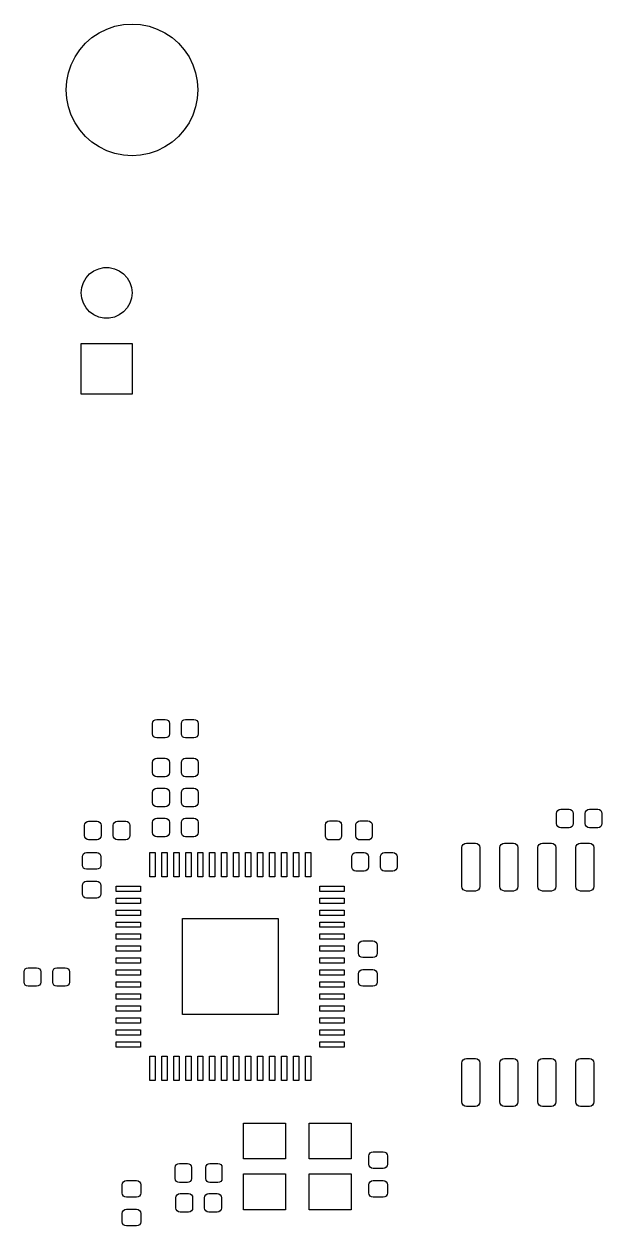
# Model space of a CAD drawing. Extents: x 1.41 to 5.38, y -5.48 to -2.41.
# Drawn here: x 1.407 to 2.168, y -3.993 to -2.411 of the extents above; entities that cross this region are included whole.
import ezdxf

# ---------------------------------------------------------------- set-up
doc = ezdxf.new("R2010")
doc.units = 0
doc.header["$MEASUREMENT"] = 0
doc.layers.add('BLACK', color=7, linetype='CONTINUOUS')

msp = doc.modelspace()

# ---------------------------------------------------------------- linework, layer by layer
at = {"layer": 'BLACK', "linetype": 'CONTINUOUS'}
for p, q in [((1.50591, -2.42302), (1.51607, -2.41801)), ((1.51607, -2.41801), (1.5268, -2.41437)), ((1.5268, -2.41437), (1.53791, -2.41216)), ((1.53791, -2.41216), (1.54921, -2.41142)), ((1.54921, -2.41142), (1.56052, -2.41216)), ((1.56052, -2.41216), (1.57163, -2.41437)), ((1.57163, -2.41437), (1.58236, -2.41801)), ((1.58236, -2.41801), (1.59252, -2.42302)), ((1.48797, -2.43679), (1.49649, -2.42932)), ((1.49649, -2.42932), (1.50591, -2.42302)), ((1.59252, -2.42302), (1.60194, -2.42932)), ((1.60194, -2.42932), (1.61046, -2.43679)), ((1.4742, -2.45472), (1.4805, -2.4453)), ((1.4805, -2.4453), (1.48797, -2.43679)), ((1.61046, -2.43679), (1.61793, -2.4453)), ((1.61793, -2.4453), (1.62422, -2.45472)), ((1.46555, -2.47561), (1.46919, -2.46489)), ((1.46919, -2.46489), (1.4742, -2.45472)), ((1.62422, -2.45472), (1.62923, -2.46489)), ((1.62923, -2.46489), (1.63288, -2.47561)), ((1.46334, -2.48673), (1.46555, -2.47561)), ((1.63288, -2.47561), (1.63509, -2.48673)), ((1.4626, -2.49803), (1.46334, -2.48673)), ((1.46334, -2.50934), (1.4626, -2.49803)), ((1.63509, -2.48673), (1.63583, -2.49803)), ((1.63583, -2.49803), (1.63509, -2.50934)), ((1.46555, -2.52045), (1.46334, -2.50934)), ((1.63509, -2.50934), (1.63288, -2.52045)), ((1.46919, -2.53118), (1.46555, -2.52045)), ((1.63288, -2.52045), (1.62923, -2.53118)), ((1.4742, -2.54134), (1.46919, -2.53118)), ((1.4805, -2.55076), (1.4742, -2.54134)), ((1.62422, -2.54134), (1.61793, -2.55076)), ((1.62923, -2.53118), (1.62422, -2.54134)), ((1.48797, -2.55928), (1.4805, -2.55076)), ((1.49649, -2.56675), (1.48797, -2.55928)), ((1.61046, -2.55928), (1.60194, -2.56675)), ((1.61793, -2.55076), (1.61046, -2.55928)), ((1.50591, -2.57304), (1.49649, -2.56675)), ((1.51607, -2.57805), (1.50591, -2.57304)), ((1.59252, -2.57304), (1.58236, -2.57805)), ((1.60194, -2.56675), (1.59252, -2.57304)), ((1.5268, -2.58169), (1.51607, -2.57805)), ((1.53791, -2.5839), (1.5268, -2.58169)), ((1.54921, -2.58465), (1.53791, -2.5839)), ((1.56052, -2.5839), (1.54921, -2.58465)), ((1.57163, -2.58169), (1.56052, -2.5839)), ((1.58236, -2.57805), (1.57163, -2.58169)), ((1.49902, -2.73618), (1.50541, -2.73333)), ((1.50541, -2.73333), (1.51225, -2.73188)), ((1.51225, -2.73188), (1.51925, -2.73188)), ((1.51925, -2.73188), (1.52609, -2.73333)), ((1.52609, -2.73333), (1.53248, -2.73618)), ((1.48301, -2.7582), (1.48518, -2.75155)), ((1.48518, -2.75155), (1.48867, -2.74549)), ((1.48867, -2.74549), (1.49336, -2.74029)), ((1.49336, -2.74029), (1.49902, -2.73618)), ((1.53248, -2.73618), (1.53814, -2.74029)), ((1.53814, -2.74029), (1.54282, -2.74549)), ((1.54282, -2.74549), (1.54632, -2.75155)), ((1.54632, -2.75155), (1.54848, -2.7582)), ((1.48228, -2.76516), (1.48301, -2.7582)), ((1.48301, -2.77212), (1.48228, -2.76516)), ((1.54848, -2.7582), (1.54921, -2.76516)), ((1.54921, -2.76516), (1.54848, -2.77212)), ((1.48518, -2.77877), (1.48301, -2.77212)), ((1.48867, -2.78483), (1.48518, -2.77877)), ((1.54632, -2.77877), (1.54282, -2.78483)), ((1.54848, -2.77212), (1.54632, -2.77877)), ((1.49336, -2.79003), (1.48867, -2.78483)), ((1.49902, -2.79414), (1.49336, -2.79003)), ((1.50541, -2.79698), (1.49902, -2.79414)), ((1.51225, -2.79844), (1.50541, -2.79698)), ((1.51925, -2.79844), (1.51225, -2.79844)), ((1.52609, -2.79698), (1.51925, -2.79844)), ((1.53248, -2.79414), (1.52609, -2.79698)), ((1.53814, -2.79003), (1.53248, -2.79414)), ((1.54282, -2.78483), (1.53814, -2.79003)), ((1.48228, -2.89862), (1.48228, -2.83169)), ((1.48228, -2.83169), (1.54921, -2.83169)), ((1.54921, -2.83169), (1.54921, -2.89862)), ((1.54921, -2.89862), (1.48228, -2.89862)), ((1.57638, -3.33189), (1.5768, -3.32978)), ((1.57638, -3.34528), (1.57638, -3.33189)), ((1.5768, -3.32978), (1.57799, -3.32799)), ((1.57799, -3.32799), (1.57978, -3.3268)), ((1.57978, -3.3268), (1.58189, -3.32638)), ((1.58189, -3.32638), (1.59291, -3.32638)), ((1.59291, -3.32638), (1.59502, -3.3268)), ((1.59502, -3.3268), (1.59681, -3.32799)), ((1.59681, -3.32799), (1.59801, -3.32978)), ((1.59801, -3.32978), (1.59843, -3.33189)), ((1.59843, -3.33189), (1.59843, -3.34528)), ((1.61417, -3.33189), (1.61459, -3.32978)), ((1.61417, -3.34528), (1.61417, -3.33189)), ((1.61459, -3.32978), (1.61579, -3.32799)), ((1.61579, -3.32799), (1.61758, -3.3268)), ((1.61758, -3.3268), (1.61969, -3.32638)), ((1.61969, -3.32638), (1.63071, -3.32638)), ((1.63071, -3.32638), (1.63282, -3.3268)), ((1.63282, -3.3268), (1.63461, -3.32799)), ((1.63461, -3.32799), (1.6358, -3.32978)), ((1.6358, -3.32978), (1.63622, -3.33189)), ((1.63622, -3.33189), (1.63622, -3.34528)), ((1.5768, -3.34738), (1.57638, -3.34528)), ((1.57799, -3.34917), (1.5768, -3.34738)), ((1.57978, -3.35037), (1.57799, -3.34917)), ((1.58189, -3.35079), (1.57978, -3.35037)), ((1.59291, -3.35079), (1.58189, -3.35079)), ((1.59502, -3.35037), (1.59291, -3.35079)), ((1.59681, -3.34917), (1.59502, -3.35037)), ((1.59801, -3.34738), (1.59681, -3.34917)), ((1.59843, -3.34528), (1.59801, -3.34738)), ((1.61459, -3.34738), (1.61417, -3.34528)), ((1.61579, -3.34917), (1.61459, -3.34738)), ((1.61758, -3.35037), (1.61579, -3.34917)), ((1.61969, -3.35079), (1.61758, -3.35037)), ((1.63071, -3.35079), (1.61969, -3.35079)), ((1.63282, -3.35037), (1.63071, -3.35079)), ((1.63461, -3.34917), (1.63282, -3.35037)), ((1.6358, -3.34738), (1.63461, -3.34917)), ((1.63622, -3.34528), (1.6358, -3.34738)), ((1.57638, -3.38307), (1.5768, -3.38096)), ((1.57638, -3.39646), (1.57638, -3.38307)), ((1.5768, -3.38096), (1.57799, -3.37917)), ((1.57799, -3.37917), (1.57978, -3.37798)), ((1.57978, -3.37798), (1.58189, -3.37756)), ((1.58189, -3.37756), (1.59291, -3.37756)), ((1.59291, -3.37756), (1.59502, -3.37798)), ((1.59502, -3.37798), (1.59681, -3.37917)), ((1.59681, -3.37917), (1.59801, -3.38096)), ((1.59801, -3.38096), (1.59843, -3.38307)), ((1.59843, -3.38307), (1.59843, -3.39646)), ((1.61417, -3.38307), (1.61459, -3.38096)), ((1.61417, -3.39646), (1.61417, -3.38307)), ((1.61459, -3.38096), (1.61579, -3.37917)), ((1.61579, -3.37917), (1.61758, -3.37798)), ((1.61758, -3.37798), (1.61969, -3.37756)), ((1.61969, -3.37756), (1.63071, -3.37756)), ((1.63071, -3.37756), (1.63282, -3.37798)), ((1.63282, -3.37798), (1.63461, -3.37917)), ((1.63461, -3.37917), (1.6358, -3.38096)), ((1.6358, -3.38096), (1.63622, -3.38307)), ((1.63622, -3.38307), (1.63622, -3.39646)), ((1.5768, -3.39857), (1.57638, -3.39646)), ((1.57799, -3.40035), (1.5768, -3.39857)), ((1.59801, -3.39857), (1.59681, -3.40035)), ((1.59843, -3.39646), (1.59801, -3.39857)), ((1.61459, -3.39857), (1.61417, -3.39646)), ((1.61579, -3.40035), (1.61459, -3.39857)), ((1.6358, -3.39857), (1.63461, -3.40035)), ((1.63622, -3.39646), (1.6358, -3.39857)), ((1.57978, -3.40155), (1.57799, -3.40035)), ((1.58189, -3.40197), (1.57978, -3.40155)), ((1.59291, -3.40197), (1.58189, -3.40197)), ((1.59502, -3.40155), (1.59291, -3.40197)), ((1.59681, -3.40035), (1.59502, -3.40155)), ((1.61758, -3.40155), (1.61579, -3.40035)), ((1.61969, -3.40197), (1.61758, -3.40155)), ((1.63071, -3.40197), (1.61969, -3.40197)), ((1.63282, -3.40155), (1.63071, -3.40197)), ((1.63461, -3.40035), (1.63282, -3.40155)), ((1.57638, -3.42244), (1.5768, -3.42033)), ((1.57638, -3.43583), (1.57638, -3.42244)), ((1.5768, -3.42033), (1.57799, -3.41854)), ((1.57799, -3.41854), (1.57978, -3.41735)), ((1.57978, -3.41735), (1.58189, -3.41693)), ((1.58189, -3.41693), (1.59291, -3.41693)), ((1.59291, -3.41693), (1.59502, -3.41735)), ((1.59502, -3.41735), (1.59681, -3.41854)), ((1.59681, -3.41854), (1.59801, -3.42033)), ((1.59801, -3.42033), (1.59843, -3.42244)), ((1.59843, -3.42244), (1.59843, -3.43583)), ((1.61417, -3.42244), (1.61459, -3.42033)), ((1.61417, -3.43583), (1.61417, -3.42244)), ((1.61459, -3.42033), (1.61579, -3.41854)), ((1.61579, -3.41854), (1.61758, -3.41735)), ((1.61758, -3.41735), (1.61969, -3.41693)), ((1.61969, -3.41693), (1.63071, -3.41693)), ((1.63071, -3.41693), (1.63282, -3.41735)), ((1.63282, -3.41735), (1.63461, -3.41854)), ((1.63461, -3.41854), (1.6358, -3.42033)), ((1.6358, -3.42033), (1.63622, -3.42244)), ((1.63622, -3.42244), (1.63622, -3.43583)), ((1.5768, -3.43794), (1.57638, -3.43583)), ((1.57799, -3.43972), (1.5768, -3.43794)), ((1.57978, -3.44092), (1.57799, -3.43972)), ((1.58189, -3.44134), (1.57978, -3.44092)), ((1.59291, -3.44134), (1.58189, -3.44134)), ((1.59502, -3.44092), (1.59291, -3.44134)), ((1.59681, -3.43972), (1.59502, -3.44092)), ((1.59801, -3.43794), (1.59681, -3.43972)), ((1.59843, -3.43583), (1.59801, -3.43794)), ((1.61459, -3.43794), (1.61417, -3.43583)), ((1.61579, -3.43972), (1.61459, -3.43794)), ((1.61758, -3.44092), (1.61579, -3.43972)), ((1.61969, -3.44134), (1.61758, -3.44092)), ((1.63071, -3.44134), (1.61969, -3.44134)), ((1.63282, -3.44092), (1.63071, -3.44134)), ((1.63461, -3.43972), (1.63282, -3.44092)), ((1.6358, -3.43794), (1.63461, -3.43972)), ((1.63622, -3.43583), (1.6358, -3.43794)), ((2.10829, -3.44789), (2.10949, -3.4461)), ((2.10949, -3.4461), (2.11128, -3.44491)), ((2.11128, -3.44491), (2.11339, -3.44449)), ((2.11339, -3.44449), (2.12441, -3.44449)), ((2.12441, -3.44449), (2.12652, -3.44491)), ((2.12652, -3.44491), (2.12831, -3.4461)), ((2.12831, -3.4461), (2.1295, -3.44789)), ((2.14609, -3.44789), (2.14728, -3.4461)), ((2.14728, -3.4461), (2.14907, -3.44491)), ((2.14907, -3.44491), (2.15118, -3.44449)), ((2.15118, -3.44449), (2.1622, -3.44449)), ((2.1622, -3.44449), (2.16431, -3.44491)), ((2.16431, -3.44491), (2.1661, -3.4461)), ((2.1661, -3.4461), (2.1673, -3.44789)), ((1.48703, -3.46364), (1.48823, -3.46185)), ((1.48823, -3.46185), (1.49002, -3.46066)), ((1.49002, -3.46066), (1.49213, -3.46024)), ((1.49213, -3.46024), (1.50315, -3.46024)), ((1.50315, -3.46024), (1.50526, -3.46066)), ((1.50526, -3.46066), (1.50705, -3.46185)), ((1.50705, -3.46185), (1.50824, -3.46364)), ((1.52483, -3.46364), (1.52602, -3.46185)), ((1.52602, -3.46185), (1.52781, -3.46066)), ((1.52781, -3.46066), (1.52992, -3.46024)), ((1.52992, -3.46024), (1.54094, -3.46024)), ((1.54094, -3.46024), (1.54305, -3.46066)), ((1.54305, -3.46066), (1.54484, -3.46185)), ((1.54484, -3.46185), (1.54604, -3.46364)), ((1.57638, -3.46181), (1.5768, -3.4597)), ((1.57638, -3.4752), (1.57638, -3.46181)), ((1.5768, -3.4597), (1.57799, -3.45791)), ((1.57799, -3.45791), (1.57978, -3.45672)), ((1.57978, -3.45672), (1.58189, -3.4563)), ((1.58189, -3.4563), (1.59291, -3.4563)), ((1.59291, -3.4563), (1.59502, -3.45672)), ((1.59502, -3.45672), (1.59681, -3.45791)), ((1.59681, -3.45791), (1.59801, -3.4597)), ((1.59801, -3.4597), (1.59843, -3.46181)), ((1.59843, -3.46181), (1.59843, -3.4752)), ((1.61417, -3.46181), (1.61459, -3.4597)), ((1.61417, -3.4752), (1.61417, -3.46181)), ((1.61459, -3.4597), (1.61579, -3.45791)), ((1.61579, -3.45791), (1.61758, -3.45672)), ((1.61758, -3.45672), (1.61969, -3.4563)), ((1.61969, -3.4563), (1.63071, -3.4563)), ((1.63071, -3.4563), (1.63282, -3.45672)), ((1.63282, -3.45672), (1.63461, -3.45791)), ((1.63461, -3.45791), (1.6358, -3.4597)), ((1.6358, -3.4597), (1.63622, -3.46181)), ((1.63622, -3.46181), (1.63622, -3.4752)), ((1.80369, -3.46516), (1.80409, -3.46312)), ((1.80409, -3.46312), (1.80525, -3.4614)), ((1.80525, -3.4614), (1.80697, -3.46025)), ((1.80697, -3.46025), (1.809, -3.45984)), ((1.809, -3.45984), (1.81963, -3.45984)), ((1.81963, -3.45984), (1.82167, -3.46025)), ((1.82167, -3.46025), (1.82339, -3.4614)), ((1.82339, -3.4614), (1.82454, -3.46312)), ((1.82454, -3.46312), (1.82495, -3.46516)), ((1.84385, -3.46516), (1.84425, -3.46312)), ((1.84425, -3.46312), (1.8454, -3.4614)), ((1.8454, -3.4614), (1.84713, -3.46025)), ((1.84713, -3.46025), (1.84916, -3.45984)), ((1.84916, -3.45984), (1.85979, -3.45984)), ((1.85979, -3.45984), (1.86183, -3.46025)), ((1.86183, -3.46025), (1.86355, -3.4614)), ((1.86355, -3.4614), (1.8647, -3.46312)), ((1.8647, -3.46312), (1.86511, -3.46516)), ((2.10787, -3.45), (2.10829, -3.44789)), ((2.10787, -3.46339), (2.10787, -3.45)), ((2.10829, -3.4655), (2.10787, -3.46339)), ((2.1295, -3.44789), (2.12992, -3.45)), ((2.12992, -3.46339), (2.1295, -3.4655)), ((2.12992, -3.45), (2.12992, -3.46339)), ((2.14567, -3.45), (2.14609, -3.44789)), ((2.14567, -3.46339), (2.14567, -3.45)), ((2.14609, -3.4655), (2.14567, -3.46339)), ((2.1673, -3.44789), (2.16772, -3.45)), ((2.16772, -3.46339), (2.1673, -3.4655)), ((2.16772, -3.45), (2.16772, -3.46339)), ((1.48661, -3.46575), (1.48703, -3.46364)), ((1.48661, -3.47913), (1.48661, -3.46575)), ((1.48703, -3.48124), (1.48661, -3.47913)), ((1.50824, -3.46364), (1.50866, -3.46575)), ((1.50866, -3.47913), (1.50824, -3.48124)), ((1.50866, -3.46575), (1.50866, -3.47913)), ((1.52441, -3.46575), (1.52483, -3.46364)), ((1.52441, -3.47913), (1.52441, -3.46575)), ((1.52483, -3.48124), (1.52441, -3.47913)), ((1.54604, -3.46364), (1.54646, -3.46575)), ((1.54646, -3.47913), (1.54604, -3.48124)), ((1.54646, -3.46575), (1.54646, -3.47913)), ((1.5768, -3.47731), (1.57638, -3.4752)), ((1.57799, -3.47909), (1.5768, -3.47731)), ((1.57978, -3.48029), (1.57799, -3.47909)), ((1.59681, -3.47909), (1.59502, -3.48029)), ((1.59801, -3.47731), (1.59681, -3.47909)), ((1.59843, -3.4752), (1.59801, -3.47731)), ((1.61459, -3.47731), (1.61417, -3.4752)), ((1.61579, -3.47909), (1.61459, -3.47731)), ((1.61758, -3.48029), (1.61579, -3.47909)), ((1.63461, -3.47909), (1.63282, -3.48029)), ((1.6358, -3.47731), (1.63461, -3.47909)), ((1.63622, -3.4752), (1.6358, -3.47731)), ((1.80369, -3.47972), (1.80369, -3.46516)), ((1.82495, -3.46516), (1.82495, -3.47972)), ((1.84385, -3.47972), (1.84385, -3.46516)), ((1.86511, -3.46516), (1.86511, -3.47972)), ((2.10949, -3.46728), (2.10829, -3.4655)), ((2.11128, -3.46848), (2.10949, -3.46728)), ((2.11339, -3.4689), (2.11128, -3.46848)), ((2.12441, -3.4689), (2.11339, -3.4689)), ((2.12652, -3.46848), (2.12441, -3.4689)), ((2.12831, -3.46728), (2.12652, -3.46848)), ((2.1295, -3.4655), (2.12831, -3.46728)), ((2.14728, -3.46728), (2.14609, -3.4655)), ((2.14907, -3.46848), (2.14728, -3.46728)), ((2.15118, -3.4689), (2.14907, -3.46848)), ((2.1622, -3.4689), (2.15118, -3.4689)), ((2.16431, -3.46848), (2.1622, -3.4689)), ((2.1661, -3.46728), (2.16431, -3.46848)), ((2.1673, -3.4655), (2.1661, -3.46728)), ((1.48823, -3.48303), (1.48703, -3.48124)), ((1.49002, -3.48423), (1.48823, -3.48303)), ((1.49213, -3.48465), (1.49002, -3.48423)), ((1.50315, -3.48465), (1.49213, -3.48465)), ((1.50526, -3.48423), (1.50315, -3.48465)), ((1.50705, -3.48303), (1.50526, -3.48423)), ((1.50824, -3.48124), (1.50705, -3.48303)), ((1.52602, -3.48303), (1.52483, -3.48124)), ((1.52781, -3.48423), (1.52602, -3.48303)), ((1.52992, -3.48465), (1.52781, -3.48423)), ((1.54094, -3.48465), (1.52992, -3.48465)), ((1.54305, -3.48423), (1.54094, -3.48465)), ((1.54484, -3.48303), (1.54305, -3.48423)), ((1.54604, -3.48124), (1.54484, -3.48303)), ((1.58189, -3.48071), (1.57978, -3.48029)), ((1.59291, -3.48071), (1.58189, -3.48071)), ((1.59502, -3.48029), (1.59291, -3.48071)), ((1.61969, -3.48071), (1.61758, -3.48029)), ((1.63071, -3.48071), (1.61969, -3.48071)), ((1.63282, -3.48029), (1.63071, -3.48071)), ((1.80409, -3.48176), (1.80369, -3.47972)), ((1.80525, -3.48348), (1.80409, -3.48176)), ((1.80697, -3.48463), (1.80525, -3.48348)), ((1.809, -3.48504), (1.80697, -3.48463)), ((1.81963, -3.48504), (1.809, -3.48504)), ((1.82167, -3.48463), (1.81963, -3.48504)), ((1.82339, -3.48348), (1.82167, -3.48463)), ((1.82454, -3.48176), (1.82339, -3.48348)), ((1.82495, -3.47972), (1.82454, -3.48176)), ((1.84425, -3.48176), (1.84385, -3.47972)), ((1.8454, -3.48348), (1.84425, -3.48176)), ((1.84713, -3.48463), (1.8454, -3.48348)), ((1.84916, -3.48504), (1.84713, -3.48463)), ((1.85979, -3.48504), (1.84916, -3.48504)), ((1.86183, -3.48463), (1.85979, -3.48504)), ((1.86355, -3.48348), (1.86183, -3.48463)), ((1.8647, -3.48176), (1.86355, -3.48348)), ((1.86511, -3.47972), (1.8647, -3.48176)), ((1.98341, -3.49508), (1.98386, -3.49282)), ((1.98341, -3.54626), (1.98341, -3.49508)), ((1.98386, -3.49282), (1.98514, -3.4909)), ((1.98514, -3.4909), (1.98706, -3.48962)), ((1.98706, -3.48962), (1.98932, -3.48917)), ((1.98932, -3.48917), (2.00113, -3.48917)), ((2.00113, -3.48917), (2.00339, -3.48962)), ((2.00339, -3.48962), (2.00531, -3.4909)), ((2.00531, -3.4909), (2.00659, -3.49282)), ((2.00659, -3.49282), (2.00704, -3.49508)), ((2.00704, -3.49508), (2.00704, -3.54626)), ((2.03341, -3.49508), (2.03386, -3.49282)), ((2.03341, -3.54626), (2.03341, -3.49508)), ((2.03386, -3.49282), (2.03514, -3.4909)), ((2.03514, -3.4909), (2.03706, -3.48962)), ((2.03706, -3.48962), (2.03932, -3.48917)), ((2.03932, -3.48917), (2.05113, -3.48917)), ((2.05113, -3.48917), (2.05339, -3.48962)), ((2.05339, -3.48962), (2.05531, -3.4909)), ((2.05531, -3.4909), (2.05659, -3.49282)), ((2.05659, -3.49282), (2.05704, -3.49508)), ((2.05704, -3.49508), (2.05704, -3.54626)), ((2.08341, -3.49508), (2.08386, -3.49282)), ((2.08341, -3.54626), (2.08341, -3.49508)), ((2.08386, -3.49282), (2.08514, -3.4909)), ((2.08514, -3.4909), (2.08706, -3.48962)), ((2.08706, -3.48962), (2.08932, -3.48917)), ((2.08932, -3.48917), (2.10113, -3.48917)), ((2.10113, -3.48917), (2.10339, -3.48962)), ((2.10339, -3.48962), (2.10531, -3.4909)), ((2.10531, -3.4909), (2.10659, -3.49282)), ((2.10659, -3.49282), (2.10704, -3.49508)), ((2.10704, -3.49508), (2.10704, -3.54626)), ((2.13341, -3.49508), (2.13386, -3.49282)), ((2.13341, -3.54626), (2.13341, -3.49508)), ((2.13386, -3.49282), (2.13514, -3.4909)), ((2.13514, -3.4909), (2.13706, -3.48962)), ((2.13706, -3.48962), (2.13932, -3.48917)), ((2.13932, -3.48917), (2.15113, -3.48917)), ((2.15113, -3.48917), (2.15339, -3.48962)), ((2.15339, -3.48962), (2.15531, -3.4909)), ((2.15531, -3.4909), (2.15659, -3.49282)), ((2.15659, -3.49282), (2.15704, -3.49508)), ((2.15704, -3.49508), (2.15704, -3.54626)), ((1.48386, -3.50709), (1.48428, -3.50498)), ((1.48386, -3.51811), (1.48386, -3.50709)), ((1.48428, -3.50498), (1.48547, -3.50319)), ((1.48547, -3.50319), (1.48726, -3.50199)), ((1.48726, -3.50199), (1.48937, -3.50157)), ((1.48937, -3.50157), (1.50276, -3.50157)), ((1.50276, -3.50157), (1.50487, -3.50199)), ((1.50487, -3.50199), (1.50665, -3.50319)), ((1.50665, -3.50319), (1.50785, -3.50498)), ((1.50785, -3.50498), (1.50827, -3.50709)), ((1.50827, -3.50709), (1.50827, -3.51811)), ((1.57263, -3.53357), (1.57263, -3.50157)), ((1.57263, -3.50157), (1.57963, -3.50157)), ((1.57963, -3.50157), (1.57963, -3.53357)), ((1.58838, -3.53357), (1.58838, -3.50157)), ((1.58838, -3.50157), (1.59538, -3.50157)), ((1.59538, -3.50157), (1.59538, -3.53357)), ((1.60413, -3.53357), (1.60413, -3.50157)), ((1.60413, -3.50157), (1.61113, -3.50157)), ((1.61113, -3.50157), (1.61113, -3.53357)), ((1.61987, -3.53357), (1.61987, -3.50157)), ((1.61987, -3.50157), (1.62687, -3.50157)), ((1.62687, -3.50157), (1.62687, -3.53357)), ((1.63562, -3.53357), (1.63562, -3.50157)), ((1.63562, -3.50157), (1.64262, -3.50157)), ((1.64262, -3.50157), (1.64262, -3.53357)), ((1.65137, -3.53357), (1.65137, -3.50157)), ((1.65137, -3.50157), (1.65837, -3.50157)), ((1.65837, -3.50157), (1.65837, -3.53357)), ((1.66712, -3.53357), (1.66712, -3.50157)), ((1.66712, -3.50157), (1.67412, -3.50157)), ((1.67412, -3.50157), (1.67412, -3.53357)), ((1.68287, -3.53357), (1.68287, -3.50157)), ((1.68287, -3.50157), (1.68987, -3.50157)), ((1.68987, -3.50157), (1.68987, -3.53357)), ((1.69861, -3.53357), (1.69861, -3.50157)), ((1.69861, -3.50157), (1.70561, -3.50157)), ((1.70561, -3.50157), (1.70561, -3.53357)), ((1.71436, -3.53357), (1.71436, -3.50157)), ((1.71436, -3.50157), (1.72136, -3.50157)), ((1.72136, -3.50157), (1.72136, -3.53357)), ((1.73011, -3.53357), (1.73011, -3.50157)), ((1.73011, -3.50157), (1.73711, -3.50157)), ((1.73711, -3.50157), (1.73711, -3.53357)), ((1.74586, -3.53357), (1.74586, -3.50157)), ((1.74586, -3.50157), (1.75286, -3.50157)), ((1.75286, -3.50157), (1.75286, -3.53357)), ((1.76161, -3.53357), (1.76161, -3.50157)), ((1.76161, -3.50157), (1.76861, -3.50157)), ((1.76861, -3.50157), (1.76861, -3.53357)), ((1.77736, -3.53357), (1.77736, -3.50157)), ((1.77736, -3.50157), (1.78436, -3.50157)), ((1.78436, -3.50157), (1.78436, -3.53357)), ((1.83834, -3.50709), (1.83875, -3.50498)), ((1.83834, -3.52047), (1.83834, -3.50709)), ((1.83875, -3.50498), (1.83995, -3.50319)), ((1.83995, -3.50319), (1.84174, -3.50199)), ((1.84174, -3.50199), (1.84385, -3.50157)), ((1.84385, -3.50157), (1.85487, -3.50157)), ((1.85487, -3.50157), (1.85698, -3.50199)), ((1.85698, -3.50199), (1.85877, -3.50319)), ((1.85877, -3.50319), (1.85996, -3.50498)), ((1.85996, -3.50498), (1.86038, -3.50709)), ((1.86038, -3.50709), (1.86038, -3.52047)), ((1.87613, -3.50709), (1.87655, -3.50498)), ((1.87613, -3.52047), (1.87613, -3.50709)), ((1.87655, -3.50498), (1.87775, -3.50319)), ((1.87775, -3.50319), (1.87953, -3.50199)), ((1.87953, -3.50199), (1.88164, -3.50157)), ((1.88164, -3.50157), (1.89267, -3.50157)), ((1.89267, -3.50157), (1.89478, -3.50199)), ((1.89478, -3.50199), (1.89656, -3.50319)), ((1.89656, -3.50319), (1.89776, -3.50498)), ((1.89776, -3.50498), (1.89818, -3.50709)), ((1.89818, -3.50709), (1.89818, -3.52047)), ((1.48428, -3.52022), (1.48386, -3.51811)), ((1.48547, -3.52201), (1.48428, -3.52022)), ((1.48726, -3.5232), (1.48547, -3.52201)), ((1.48937, -3.52362), (1.48726, -3.5232)), ((1.50276, -3.52362), (1.48937, -3.52362)), ((1.50487, -3.5232), (1.50276, -3.52362)), ((1.50665, -3.52201), (1.50487, -3.5232)), ((1.50785, -3.52022), (1.50665, -3.52201)), ((1.50827, -3.51811), (1.50785, -3.52022)), ((1.83875, -3.52258), (1.83834, -3.52047)), ((1.83995, -3.52437), (1.83875, -3.52258)), ((1.84174, -3.52556), (1.83995, -3.52437)), ((1.84385, -3.52598), (1.84174, -3.52556)), ((1.85487, -3.52598), (1.84385, -3.52598)), ((1.85698, -3.52556), (1.85487, -3.52598)), ((1.85877, -3.52437), (1.85698, -3.52556)), ((1.85996, -3.52258), (1.85877, -3.52437)), ((1.86038, -3.52047), (1.85996, -3.52258)), ((1.87655, -3.52258), (1.87613, -3.52047)), ((1.87775, -3.52437), (1.87655, -3.52258)), ((1.87953, -3.52556), (1.87775, -3.52437)), ((1.88164, -3.52598), (1.87953, -3.52556)), ((1.89267, -3.52598), (1.88164, -3.52598)), ((1.89478, -3.52556), (1.89267, -3.52598)), ((1.89656, -3.52437), (1.89478, -3.52556)), ((1.89776, -3.52258), (1.89656, -3.52437)), ((1.89818, -3.52047), (1.89776, -3.52258)), ((1.48428, -3.54277), (1.48547, -3.54098)), ((1.48547, -3.54098), (1.48726, -3.53979)), ((1.48726, -3.53979), (1.48937, -3.53937)), ((1.48937, -3.53937), (1.50276, -3.53937)), ((1.50276, -3.53937), (1.50487, -3.53979)), ((1.50487, -3.53979), (1.50665, -3.54098)), ((1.50665, -3.54098), (1.50785, -3.54277)), ((1.57963, -3.53357), (1.57263, -3.53357)), ((1.59538, -3.53357), (1.58838, -3.53357)), ((1.61113, -3.53357), (1.60413, -3.53357)), ((1.62687, -3.53357), (1.61987, -3.53357)), ((1.64262, -3.53357), (1.63562, -3.53357)), ((1.65837, -3.53357), (1.65137, -3.53357)), ((1.67412, -3.53357), (1.66712, -3.53357)), ((1.68987, -3.53357), (1.68287, -3.53357)), ((1.70561, -3.53357), (1.69861, -3.53357)), ((1.72136, -3.53357), (1.71436, -3.53357)), ((1.73711, -3.53357), (1.73011, -3.53357)), ((1.75286, -3.53357), (1.74586, -3.53357)), ((1.76861, -3.53357), (1.76161, -3.53357)), ((1.78436, -3.53357), (1.77736, -3.53357)), ((1.48386, -3.54488), (1.48428, -3.54277)), ((1.48386, -3.55591), (1.48386, -3.54488)), ((1.48428, -3.55801), (1.48386, -3.55591)), ((1.48547, -3.5598), (1.48428, -3.55801)), ((1.50785, -3.55801), (1.50665, -3.5598)), ((1.50785, -3.54277), (1.50827, -3.54488)), ((1.50827, -3.55591), (1.50785, -3.55801)), ((1.50827, -3.54488), (1.50827, -3.55591)), ((1.52849, -3.55271), (1.52849, -3.54571)), ((1.52849, -3.54571), (1.56049, -3.54571)), ((1.56049, -3.55271), (1.52849, -3.55271)), ((1.56049, -3.54571), (1.56049, -3.55271)), ((1.79649, -3.55271), (1.79649, -3.54571)), ((1.79649, -3.54571), (1.82849, -3.54571)), ((1.82849, -3.55271), (1.79649, -3.55271)), ((1.82849, -3.54571), (1.82849, -3.55271)), ((1.98386, -3.54852), (1.98341, -3.54626)), ((1.98514, -3.55044), (1.98386, -3.54852)), ((1.98706, -3.55172), (1.98514, -3.55044)), ((1.98932, -3.55217), (1.98706, -3.55172)), ((2.00113, -3.55217), (1.98932, -3.55217)), ((2.00339, -3.55172), (2.00113, -3.55217)), ((2.00531, -3.55044), (2.00339, -3.55172)), ((2.00659, -3.54852), (2.00531, -3.55044)), ((2.00704, -3.54626), (2.00659, -3.54852)), ((2.03386, -3.54852), (2.03341, -3.54626)), ((2.03514, -3.55044), (2.03386, -3.54852)), ((2.03706, -3.55172), (2.03514, -3.55044)), ((2.03932, -3.55217), (2.03706, -3.55172)), ((2.05113, -3.55217), (2.03932, -3.55217)), ((2.05339, -3.55172), (2.05113, -3.55217)), ((2.05531, -3.55044), (2.05339, -3.55172)), ((2.05659, -3.54852), (2.05531, -3.55044)), ((2.05704, -3.54626), (2.05659, -3.54852)), ((2.08386, -3.54852), (2.08341, -3.54626)), ((2.08514, -3.55044), (2.08386, -3.54852)), ((2.08706, -3.55172), (2.08514, -3.55044)), ((2.08932, -3.55217), (2.08706, -3.55172)), ((2.10113, -3.55217), (2.08932, -3.55217)), ((2.10339, -3.55172), (2.10113, -3.55217)), ((2.10531, -3.55044), (2.10339, -3.55172)), ((2.10659, -3.54852), (2.10531, -3.55044)), ((2.10704, -3.54626), (2.10659, -3.54852)), ((2.13386, -3.54852), (2.13341, -3.54626)), ((2.13514, -3.55044), (2.13386, -3.54852)), ((2.13706, -3.55172), (2.13514, -3.55044)), ((2.13932, -3.55217), (2.13706, -3.55172)), ((2.15113, -3.55217), (2.13932, -3.55217)), ((2.15339, -3.55172), (2.15113, -3.55217)), ((2.15531, -3.55044), (2.15339, -3.55172)), ((2.15659, -3.54852), (2.15531, -3.55044)), ((2.15704, -3.54626), (2.15659, -3.54852)), ((1.48726, -3.561), (1.48547, -3.5598)), ((1.48937, -3.56142), (1.48726, -3.561)), ((1.50276, -3.56142), (1.48937, -3.56142)), ((1.50487, -3.561), (1.50276, -3.56142)), ((1.50665, -3.5598), (1.50487, -3.561)), ((1.52849, -3.56846), (1.52849, -3.56146)), ((1.52849, -3.56146), (1.56049, -3.56146)), ((1.56049, -3.56846), (1.52849, -3.56846)), ((1.56049, -3.56146), (1.56049, -3.56846)), ((1.79649, -3.56846), (1.79649, -3.56146)), ((1.79649, -3.56146), (1.82849, -3.56146)), ((1.82849, -3.56846), (1.79649, -3.56846)), ((1.82849, -3.56146), (1.82849, -3.56846)), ((1.52849, -3.58421), (1.52849, -3.57721)), ((1.52849, -3.57721), (1.56049, -3.57721)), ((1.56049, -3.58421), (1.52849, -3.58421)), ((1.56049, -3.57721), (1.56049, -3.58421)), ((1.61549, -3.71457), (1.61549, -3.58857)), ((1.61549, -3.58857), (1.74149, -3.58857)), ((1.74149, -3.58857), (1.74149, -3.71457)), ((1.79649, -3.58421), (1.79649, -3.57721)), ((1.79649, -3.57721), (1.82849, -3.57721)), ((1.82849, -3.58421), (1.79649, -3.58421)), ((1.82849, -3.57721), (1.82849, -3.58421)), ((1.52849, -3.59996), (1.52849, -3.59296)), ((1.52849, -3.59296), (1.56049, -3.59296)), ((1.56049, -3.59996), (1.52849, -3.59996)), ((1.56049, -3.59296), (1.56049, -3.59996)), ((1.79649, -3.59996), (1.79649, -3.59296)), ((1.79649, -3.59296), (1.82849, -3.59296)), ((1.82849, -3.59996), (1.79649, -3.59996)), ((1.82849, -3.59296), (1.82849, -3.59996)), ((1.52849, -3.6157), (1.52849, -3.6087)), ((1.52849, -3.6087), (1.56049, -3.6087)), ((1.56049, -3.6157), (1.52849, -3.6157)), ((1.56049, -3.6087), (1.56049, -3.6157)), ((1.79649, -3.6157), (1.79649, -3.6087)), ((1.79649, -3.6087), (1.82849, -3.6087)), ((1.82849, -3.6157), (1.79649, -3.6157)), ((1.82849, -3.6087), (1.82849, -3.6157)), ((1.84739, -3.62323), (1.84781, -3.62112)), ((1.84781, -3.62112), (1.849, -3.61933)), ((1.849, -3.61933), (1.85079, -3.61814)), ((1.85079, -3.61814), (1.8529, -3.61772)), ((1.8529, -3.61772), (1.86629, -3.61772)), ((1.86629, -3.61772), (1.8684, -3.61814)), ((1.8684, -3.61814), (1.87019, -3.61933)), ((1.87019, -3.61933), (1.87138, -3.62112)), ((1.87138, -3.62112), (1.8718, -3.62323)), ((1.52849, -3.63145), (1.52849, -3.62445)), ((1.52849, -3.62445), (1.56049, -3.62445)), ((1.56049, -3.63145), (1.52849, -3.63145)), ((1.56049, -3.62445), (1.56049, -3.63145)), ((1.79649, -3.63145), (1.79649, -3.62445)), ((1.79649, -3.62445), (1.82849, -3.62445)), ((1.82849, -3.63145), (1.79649, -3.63145)), ((1.82849, -3.62445), (1.82849, -3.63145)), ((1.84739, -3.63425), (1.84739, -3.62323)), ((1.84781, -3.63636), (1.84739, -3.63425)), ((1.849, -3.63815), (1.84781, -3.63636)), ((1.87138, -3.63636), (1.87019, -3.63815)), ((1.8718, -3.63425), (1.87138, -3.63636)), ((1.8718, -3.62323), (1.8718, -3.63425)), ((1.41049, -3.65357), (1.4126, -3.65315)), ((1.4126, -3.65315), (1.42362, -3.65315)), ((1.42362, -3.65315), (1.42573, -3.65357)), ((1.44828, -3.65357), (1.45039, -3.65315)), ((1.45039, -3.65315), (1.46142, -3.65315)), ((1.46142, -3.65315), (1.46353, -3.65357)), ((1.52849, -3.6472), (1.52849, -3.6402)), ((1.52849, -3.6402), (1.56049, -3.6402)), ((1.56049, -3.6472), (1.52849, -3.6472)), ((1.56049, -3.6402), (1.56049, -3.6472)), ((1.79649, -3.6472), (1.79649, -3.6402)), ((1.79649, -3.6402), (1.82849, -3.6402)), ((1.82849, -3.6472), (1.79649, -3.6472)), ((1.82849, -3.6402), (1.82849, -3.6472)), ((1.85079, -3.63934), (1.849, -3.63815)), ((1.8529, -3.63976), (1.85079, -3.63934)), ((1.86629, -3.63976), (1.8529, -3.63976)), ((1.8684, -3.63934), (1.86629, -3.63976)), ((1.87019, -3.63815), (1.8684, -3.63934)), ((1.40709, -3.65866), (1.40751, -3.65655)), ((1.40709, -3.67205), (1.40709, -3.65866)), ((1.40751, -3.65655), (1.4087, -3.65476)), ((1.4087, -3.65476), (1.41049, -3.65357)), ((1.42573, -3.65357), (1.42752, -3.65476)), ((1.42752, -3.65476), (1.42871, -3.65655)), ((1.42871, -3.65655), (1.42913, -3.65866)), ((1.42913, -3.65866), (1.42913, -3.67205)), ((1.44488, -3.65866), (1.4453, -3.65655)), ((1.44488, -3.67205), (1.44488, -3.65866)), ((1.4453, -3.65655), (1.4465, -3.65476)), ((1.4465, -3.65476), (1.44828, -3.65357)), ((1.46353, -3.65357), (1.46531, -3.65476)), ((1.46531, -3.65476), (1.46651, -3.65655)), ((1.46651, -3.65655), (1.46693, -3.65866)), ((1.46693, -3.65866), (1.46693, -3.67205)), ((1.52849, -3.66295), (1.52849, -3.65595)), ((1.52849, -3.65595), (1.56049, -3.65595)), ((1.56049, -3.66295), (1.52849, -3.66295)), ((1.56049, -3.65595), (1.56049, -3.66295)), ((1.79649, -3.66295), (1.79649, -3.65595)), ((1.79649, -3.65595), (1.82849, -3.65595)), ((1.82849, -3.66295), (1.79649, -3.66295)), ((1.82849, -3.65595), (1.82849, -3.66295)), ((1.84739, -3.66102), (1.84781, -3.65891)), ((1.84739, -3.67205), (1.84739, -3.66102)), ((1.84781, -3.65891), (1.849, -3.65713)), ((1.849, -3.65713), (1.85079, -3.65593)), ((1.85079, -3.65593), (1.8529, -3.65551)), ((1.8529, -3.65551), (1.86629, -3.65551)), ((1.86629, -3.65551), (1.8684, -3.65593)), ((1.8684, -3.65593), (1.87019, -3.65713)), ((1.87019, -3.65713), (1.87138, -3.65891)), ((1.87138, -3.65891), (1.8718, -3.66102)), ((1.8718, -3.66102), (1.8718, -3.67205)), ((1.40751, -3.67416), (1.40709, -3.67205)), ((1.4087, -3.67594), (1.40751, -3.67416)), ((1.41049, -3.67714), (1.4087, -3.67594)), ((1.4126, -3.67756), (1.41049, -3.67714)), ((1.42362, -3.67756), (1.4126, -3.67756)), ((1.42573, -3.67714), (1.42362, -3.67756)), ((1.42752, -3.67594), (1.42573, -3.67714)), ((1.42871, -3.67416), (1.42752, -3.67594)), ((1.42913, -3.67205), (1.42871, -3.67416)), ((1.4453, -3.67416), (1.44488, -3.67205)), ((1.4465, -3.67594), (1.4453, -3.67416)), ((1.44828, -3.67714), (1.4465, -3.67594)), ((1.45039, -3.67756), (1.44828, -3.67714)), ((1.46142, -3.67756), (1.45039, -3.67756)), ((1.46353, -3.67714), (1.46142, -3.67756)), ((1.46531, -3.67594), (1.46353, -3.67714)), ((1.46651, -3.67416), (1.46531, -3.67594)), ((1.46693, -3.67205), (1.46651, -3.67416)), ((1.52849, -3.6787), (1.52849, -3.6717)), ((1.52849, -3.6717), (1.56049, -3.6717)), ((1.56049, -3.6787), (1.52849, -3.6787)), ((1.56049, -3.6717), (1.56049, -3.6787)), ((1.79649, -3.6787), (1.79649, -3.6717)), ((1.79649, -3.6717), (1.82849, -3.6717)), ((1.82849, -3.6787), (1.79649, -3.6787)), ((1.82849, -3.6717), (1.82849, -3.6787)), ((1.84781, -3.67416), (1.84739, -3.67205)), ((1.849, -3.67594), (1.84781, -3.67416)), ((1.85079, -3.67714), (1.849, -3.67594)), ((1.8529, -3.67756), (1.85079, -3.67714)), ((1.86629, -3.67756), (1.8529, -3.67756)), ((1.8684, -3.67714), (1.86629, -3.67756)), ((1.87019, -3.67594), (1.8684, -3.67714)), ((1.87138, -3.67416), (1.87019, -3.67594)), ((1.8718, -3.67205), (1.87138, -3.67416)), ((1.52849, -3.69444), (1.52849, -3.68744)), ((1.52849, -3.68744), (1.56049, -3.68744)), ((1.56049, -3.69444), (1.52849, -3.69444)), ((1.56049, -3.68744), (1.56049, -3.69444)), ((1.79649, -3.69444), (1.79649, -3.68744)), ((1.79649, -3.68744), (1.82849, -3.68744)), ((1.82849, -3.69444), (1.79649, -3.69444)), ((1.82849, -3.68744), (1.82849, -3.69444)), ((1.52849, -3.71019), (1.52849, -3.70319)), ((1.52849, -3.70319), (1.56049, -3.70319)), ((1.56049, -3.71019), (1.52849, -3.71019)), ((1.56049, -3.70319), (1.56049, -3.71019)), ((1.74149, -3.71457), (1.61549, -3.71457)), ((1.79649, -3.71019), (1.79649, -3.70319)), ((1.79649, -3.70319), (1.82849, -3.70319)), ((1.82849, -3.71019), (1.79649, -3.71019)), ((1.82849, -3.70319), (1.82849, -3.71019)), ((1.52849, -3.72594), (1.52849, -3.71894)), ((1.52849, -3.71894), (1.56049, -3.71894)), ((1.56049, -3.72594), (1.52849, -3.72594)), ((1.56049, -3.71894), (1.56049, -3.72594)), ((1.79649, -3.72594), (1.79649, -3.71894)), ((1.79649, -3.71894), (1.82849, -3.71894)), ((1.82849, -3.72594), (1.79649, -3.72594)), ((1.82849, -3.71894), (1.82849, -3.72594)), ((1.52849, -3.74169), (1.52849, -3.73469)), ((1.52849, -3.73469), (1.56049, -3.73469)), ((1.56049, -3.74169), (1.52849, -3.74169)), ((1.56049, -3.73469), (1.56049, -3.74169)), ((1.79649, -3.74169), (1.79649, -3.73469)), ((1.79649, -3.73469), (1.82849, -3.73469)), ((1.82849, -3.74169), (1.79649, -3.74169)), ((1.82849, -3.73469), (1.82849, -3.74169)), ((1.52849, -3.75744), (1.52849, -3.75044)), ((1.52849, -3.75044), (1.56049, -3.75044)), ((1.56049, -3.75744), (1.52849, -3.75744)), ((1.56049, -3.75044), (1.56049, -3.75744)), ((1.79649, -3.75744), (1.79649, -3.75044)), ((1.79649, -3.75044), (1.82849, -3.75044)), ((1.82849, -3.75744), (1.79649, -3.75744)), ((1.82849, -3.75044), (1.82849, -3.75744)), ((1.57263, -3.80157), (1.57263, -3.76957)), ((1.57263, -3.76957), (1.57963, -3.76957)), ((1.57963, -3.76957), (1.57963, -3.80157)), ((1.58838, -3.80157), (1.58838, -3.76957)), ((1.58838, -3.76957), (1.59538, -3.76957)), ((1.59538, -3.76957), (1.59538, -3.80157)), ((1.60413, -3.80157), (1.60413, -3.76957)), ((1.60413, -3.76957), (1.61113, -3.76957)), ((1.61113, -3.76957), (1.61113, -3.80157)), ((1.61987, -3.80157), (1.61987, -3.76957)), ((1.61987, -3.76957), (1.62687, -3.76957)), ((1.62687, -3.76957), (1.62687, -3.80157)), ((1.63562, -3.80157), (1.63562, -3.76957)), ((1.63562, -3.76957), (1.64262, -3.76957)), ((1.64262, -3.76957), (1.64262, -3.80157)), ((1.65137, -3.80157), (1.65137, -3.76957)), ((1.65137, -3.76957), (1.65837, -3.76957)), ((1.65837, -3.76957), (1.65837, -3.80157)), ((1.66712, -3.80157), (1.66712, -3.76957)), ((1.66712, -3.76957), (1.67412, -3.76957)), ((1.67412, -3.76957), (1.67412, -3.80157)), ((1.68287, -3.80157), (1.68287, -3.76957)), ((1.68287, -3.76957), (1.68987, -3.76957)), ((1.68987, -3.76957), (1.68987, -3.80157)), ((1.69861, -3.80157), (1.69861, -3.76957)), ((1.69861, -3.76957), (1.70561, -3.76957)), ((1.70561, -3.76957), (1.70561, -3.80157)), ((1.71436, -3.80157), (1.71436, -3.76957)), ((1.71436, -3.76957), (1.72136, -3.76957)), ((1.72136, -3.76957), (1.72136, -3.80157)), ((1.73011, -3.80157), (1.73011, -3.76957)), ((1.73011, -3.76957), (1.73711, -3.76957)), ((1.73711, -3.76957), (1.73711, -3.80157)), ((1.74586, -3.80157), (1.74586, -3.76957)), ((1.74586, -3.76957), (1.75286, -3.76957)), ((1.75286, -3.76957), (1.75286, -3.80157)), ((1.76161, -3.80157), (1.76161, -3.76957)), ((1.76161, -3.76957), (1.76861, -3.76957)), ((1.76861, -3.76957), (1.76861, -3.80157)), ((1.77736, -3.80157), (1.77736, -3.76957)), ((1.77736, -3.76957), (1.78436, -3.76957)), ((1.78436, -3.76957), (1.78436, -3.80157)), ((1.98341, -3.77854), (1.98386, -3.77628)), ((1.98341, -3.82972), (1.98341, -3.77854)), ((1.98386, -3.77628), (1.98514, -3.77437)), ((1.98514, -3.77437), (1.98706, -3.77309)), ((1.98706, -3.77309), (1.98932, -3.77264)), ((1.98932, -3.77264), (2.00113, -3.77264)), ((2.00113, -3.77264), (2.00339, -3.77309)), ((2.00339, -3.77309), (2.00531, -3.77437)), ((2.00531, -3.77437), (2.00659, -3.77628)), ((2.00659, -3.77628), (2.00704, -3.77854)), ((2.00704, -3.77854), (2.00704, -3.82972)), ((2.03341, -3.77854), (2.03386, -3.77628)), ((2.03341, -3.82972), (2.03341, -3.77854)), ((2.03386, -3.77628), (2.03514, -3.77437)), ((2.03514, -3.77437), (2.03706, -3.77309)), ((2.03706, -3.77309), (2.03932, -3.77264)), ((2.03932, -3.77264), (2.05113, -3.77264)), ((2.05113, -3.77264), (2.05339, -3.77309)), ((2.05339, -3.77309), (2.05531, -3.77437)), ((2.05531, -3.77437), (2.05659, -3.77628)), ((2.05659, -3.77628), (2.05704, -3.77854)), ((2.05704, -3.77854), (2.05704, -3.82972)), ((2.08341, -3.77854), (2.08386, -3.77628)), ((2.08341, -3.82972), (2.08341, -3.77854)), ((2.08386, -3.77628), (2.08514, -3.77437)), ((2.08514, -3.77437), (2.08706, -3.77309)), ((2.08706, -3.77309), (2.08932, -3.77264)), ((2.08932, -3.77264), (2.10113, -3.77264)), ((2.10113, -3.77264), (2.10339, -3.77309)), ((2.10339, -3.77309), (2.10531, -3.77437)), ((2.10531, -3.77437), (2.10659, -3.77628)), ((2.10659, -3.77628), (2.10704, -3.77854)), ((2.10704, -3.77854), (2.10704, -3.82972)), ((2.13341, -3.77854), (2.13386, -3.77628)), ((2.13341, -3.82972), (2.13341, -3.77854)), ((2.13386, -3.77628), (2.13514, -3.77437)), ((2.13514, -3.77437), (2.13706, -3.77309)), ((2.13706, -3.77309), (2.13932, -3.77264)), ((2.13932, -3.77264), (2.15113, -3.77264)), ((2.15113, -3.77264), (2.15339, -3.77309)), ((2.15339, -3.77309), (2.15531, -3.77437)), ((2.15531, -3.77437), (2.15659, -3.77628)), ((2.15659, -3.77628), (2.15704, -3.77854)), ((2.15704, -3.77854), (2.15704, -3.82972)), ((1.57963, -3.80157), (1.57263, -3.80157)), ((1.59538, -3.80157), (1.58838, -3.80157)), ((1.61113, -3.80157), (1.60413, -3.80157)), ((1.62687, -3.80157), (1.61987, -3.80157)), ((1.64262, -3.80157), (1.63562, -3.80157)), ((1.65837, -3.80157), (1.65137, -3.80157)), ((1.67412, -3.80157), (1.66712, -3.80157)), ((1.68987, -3.80157), (1.68287, -3.80157)), ((1.70561, -3.80157), (1.69861, -3.80157)), ((1.72136, -3.80157), (1.71436, -3.80157)), ((1.73711, -3.80157), (1.73011, -3.80157)), ((1.75286, -3.80157), (1.74586, -3.80157)), ((1.76861, -3.80157), (1.76161, -3.80157)), ((1.78436, -3.80157), (1.77736, -3.80157)), ((1.98386, -3.83198), (1.98341, -3.82972)), ((1.98514, -3.8339), (1.98386, -3.83198)), ((1.98706, -3.83518), (1.98514, -3.8339)), ((1.98932, -3.83563), (1.98706, -3.83518)), ((2.00113, -3.83563), (1.98932, -3.83563)), ((2.00339, -3.83518), (2.00113, -3.83563)), ((2.00531, -3.8339), (2.00339, -3.83518)), ((2.00659, -3.83198), (2.00531, -3.8339)), ((2.00704, -3.82972), (2.00659, -3.83198)), ((2.03386, -3.83198), (2.03341, -3.82972)), ((2.03514, -3.8339), (2.03386, -3.83198)), ((2.03706, -3.83518), (2.03514, -3.8339)), ((2.03932, -3.83563), (2.03706, -3.83518)), ((2.05113, -3.83563), (2.03932, -3.83563)), ((2.05339, -3.83518), (2.05113, -3.83563)), ((2.05531, -3.8339), (2.05339, -3.83518)), ((2.05659, -3.83198), (2.05531, -3.8339)), ((2.05704, -3.82972), (2.05659, -3.83198)), ((2.08386, -3.83198), (2.08341, -3.82972)), ((2.08514, -3.8339), (2.08386, -3.83198)), ((2.08706, -3.83518), (2.08514, -3.8339)), ((2.08932, -3.83563), (2.08706, -3.83518)), ((2.10113, -3.83563), (2.08932, -3.83563)), ((2.10339, -3.83518), (2.10113, -3.83563)), ((2.10531, -3.8339), (2.10339, -3.83518)), ((2.10659, -3.83198), (2.10531, -3.8339)), ((2.10704, -3.82972), (2.10659, -3.83198)), ((2.13386, -3.83198), (2.13341, -3.82972)), ((2.13514, -3.8339), (2.13386, -3.83198)), ((2.13706, -3.83518), (2.13514, -3.8339)), ((2.13932, -3.83563), (2.13706, -3.83518)), ((2.15113, -3.83563), (2.13932, -3.83563)), ((2.15339, -3.83518), (2.15113, -3.83563)), ((2.15531, -3.8339), (2.15339, -3.83518)), ((2.15659, -3.83198), (2.15531, -3.8339)), ((2.15704, -3.82972), (2.15659, -3.83198)), ((1.69596, -3.90472), (1.69596, -3.85748)), ((1.69596, -3.85748), (1.75107, -3.85748)), ((1.75107, -3.85748), (1.75107, -3.90472)), ((1.78257, -3.90472), (1.78257, -3.85748)), ((1.78257, -3.85748), (1.83769, -3.85748)), ((1.83769, -3.85748), (1.83769, -3.90472)), ((1.75107, -3.90472), (1.69596, -3.90472)), ((1.83769, -3.90472), (1.78257, -3.90472)), ((1.86092, -3.90079), (1.86134, -3.89868)), ((1.86092, -3.91181), (1.86092, -3.90079)), ((1.86134, -3.89868), (1.86253, -3.89689)), ((1.86253, -3.89689), (1.86432, -3.8957)), ((1.86432, -3.8957), (1.86643, -3.89528)), ((1.86643, -3.89528), (1.87981, -3.89528)), ((1.87981, -3.89528), (1.88192, -3.8957)), ((1.88192, -3.8957), (1.88371, -3.89689)), ((1.88371, -3.89689), (1.88491, -3.89868)), ((1.88491, -3.89868), (1.88533, -3.90079)), ((1.88533, -3.90079), (1.88533, -3.91181)), ((1.60619, -3.91594), (1.6066, -3.91391)), ((1.60619, -3.93051), (1.60619, -3.91594)), ((1.6066, -3.91391), (1.60775, -3.91219)), ((1.60775, -3.91219), (1.60947, -3.91103)), ((1.60947, -3.91103), (1.61151, -3.91063)), ((1.61151, -3.91063), (1.62214, -3.91063)), ((1.62214, -3.91063), (1.62417, -3.91103)), ((1.62417, -3.91103), (1.6259, -3.91219)), ((1.6259, -3.91219), (1.62705, -3.91391)), ((1.62705, -3.91391), (1.62745, -3.91594)), ((1.62745, -3.91594), (1.62745, -3.93051)), ((1.64635, -3.91594), (1.64675, -3.91391)), ((1.64635, -3.93051), (1.64635, -3.91594)), ((1.64675, -3.91391), (1.64791, -3.91219)), ((1.64791, -3.91219), (1.64963, -3.91103)), ((1.64963, -3.91103), (1.65166, -3.91063)), ((1.65166, -3.91063), (1.66229, -3.91063)), ((1.66229, -3.91063), (1.66433, -3.91103)), ((1.66433, -3.91103), (1.66605, -3.91219)), ((1.66605, -3.91219), (1.6672, -3.91391)), ((1.6672, -3.91391), (1.66761, -3.91594)), ((1.66761, -3.91594), (1.66761, -3.93051)), ((1.86134, -3.91392), (1.86092, -3.91181)), ((1.86253, -3.91571), (1.86134, -3.91392)), ((1.86432, -3.9169), (1.86253, -3.91571)), ((1.86643, -3.91732), (1.86432, -3.9169)), ((1.87981, -3.91732), (1.86643, -3.91732)), ((1.88192, -3.9169), (1.87981, -3.91732)), ((1.88371, -3.91571), (1.88192, -3.9169)), ((1.88491, -3.91392), (1.88371, -3.91571)), ((1.88533, -3.91181), (1.88491, -3.91392)), ((1.53637, -3.93858), (1.53679, -3.93647)), ((1.53679, -3.93647), (1.53798, -3.93469)), ((1.53798, -3.93469), (1.53977, -3.93349)), ((1.53977, -3.93349), (1.54188, -3.93307)), ((1.54188, -3.93307), (1.55526, -3.93307)), ((1.55526, -3.93307), (1.55737, -3.93349)), ((1.55737, -3.93349), (1.55916, -3.93469)), ((1.55916, -3.93469), (1.56036, -3.93647)), ((1.56036, -3.93647), (1.56078, -3.93858)), ((1.6066, -3.93255), (1.60619, -3.93051)), ((1.60775, -3.93427), (1.6066, -3.93255)), ((1.60947, -3.93542), (1.60775, -3.93427)), ((1.61151, -3.93583), (1.60947, -3.93542)), ((1.62214, -3.93583), (1.61151, -3.93583)), ((1.62417, -3.93542), (1.62214, -3.93583)), ((1.6259, -3.93427), (1.62417, -3.93542)), ((1.62705, -3.93255), (1.6259, -3.93427)), ((1.62745, -3.93051), (1.62705, -3.93255)), ((1.64675, -3.93255), (1.64635, -3.93051)), ((1.64791, -3.93427), (1.64675, -3.93255)), ((1.64963, -3.93542), (1.64791, -3.93427)), ((1.65166, -3.93583), (1.64963, -3.93542)), ((1.66229, -3.93583), (1.65166, -3.93583)), ((1.66433, -3.93542), (1.66229, -3.93583)), ((1.66605, -3.93427), (1.66433, -3.93542)), ((1.6672, -3.93255), (1.66605, -3.93427)), ((1.66761, -3.93051), (1.6672, -3.93255)), ((1.69596, -3.97165), (1.69596, -3.92441)), ((1.69596, -3.92441), (1.75107, -3.92441)), ((1.75107, -3.92441), (1.75107, -3.97165)), ((1.78257, -3.97165), (1.78257, -3.92441)), ((1.78257, -3.92441), (1.83769, -3.92441)), ((1.83769, -3.92441), (1.83769, -3.97165)), ((1.86092, -3.93858), (1.86134, -3.93647)), ((1.86134, -3.93647), (1.86253, -3.93469)), ((1.86253, -3.93469), (1.86432, -3.93349)), ((1.86432, -3.93349), (1.86643, -3.93307)), ((1.86643, -3.93307), (1.87981, -3.93307)), ((1.87981, -3.93307), (1.88192, -3.93349)), ((1.88192, -3.93349), (1.88371, -3.93469)), ((1.88371, -3.93469), (1.88491, -3.93647)), ((1.88491, -3.93647), (1.88533, -3.93858)), ((1.53637, -3.94961), (1.53637, -3.93858)), ((1.53679, -3.95172), (1.53637, -3.94961)), ((1.53798, -3.9535), (1.53679, -3.95172)), ((1.53977, -3.9547), (1.53798, -3.9535)), ((1.55916, -3.9535), (1.55737, -3.9547)), ((1.56036, -3.95172), (1.55916, -3.9535)), ((1.56078, -3.94961), (1.56036, -3.95172)), ((1.56078, -3.93858), (1.56078, -3.94961)), ((1.6074, -3.9538), (1.60859, -3.95201)), ((1.60859, -3.95201), (1.61038, -3.95081)), ((1.61038, -3.95081), (1.61249, -3.95039)), ((1.61249, -3.95039), (1.62351, -3.95039)), ((1.62351, -3.95039), (1.62562, -3.95081)), ((1.62562, -3.95081), (1.62741, -3.95201)), ((1.62741, -3.95201), (1.62861, -3.9538)), ((1.64519, -3.9538), (1.64639, -3.95201)), ((1.64639, -3.95201), (1.64818, -3.95081)), ((1.64818, -3.95081), (1.65029, -3.95039)), ((1.65029, -3.95039), (1.66131, -3.95039)), ((1.66131, -3.95039), (1.66342, -3.95081)), ((1.66342, -3.95081), (1.66521, -3.95201)), ((1.66521, -3.95201), (1.6664, -3.9538)), ((1.86092, -3.94961), (1.86092, -3.93858)), ((1.86134, -3.95172), (1.86092, -3.94961)), ((1.86253, -3.9535), (1.86134, -3.95172)), ((1.86432, -3.9547), (1.86253, -3.9535)), ((1.88371, -3.9535), (1.88192, -3.9547)), ((1.88491, -3.95172), (1.88371, -3.9535)), ((1.88533, -3.94961), (1.88491, -3.95172)), ((1.88533, -3.93858), (1.88533, -3.94961)), ((1.54188, -3.95512), (1.53977, -3.9547)), ((1.55526, -3.95512), (1.54188, -3.95512)), ((1.55737, -3.9547), (1.55526, -3.95512)), ((1.60698, -3.95591), (1.6074, -3.9538)), ((1.60698, -3.96929), (1.60698, -3.95591)), ((1.6074, -3.9714), (1.60698, -3.96929)), ((1.62861, -3.9538), (1.62903, -3.95591)), ((1.62903, -3.96929), (1.62861, -3.9714)), ((1.62903, -3.95591), (1.62903, -3.96929)), ((1.64477, -3.95591), (1.64519, -3.9538)), ((1.64477, -3.96929), (1.64477, -3.95591)), ((1.64519, -3.9714), (1.64477, -3.96929)), ((1.6664, -3.9538), (1.66682, -3.95591)), ((1.66682, -3.96929), (1.6664, -3.9714)), ((1.66682, -3.95591), (1.66682, -3.96929)), ((1.86643, -3.95512), (1.86432, -3.9547)), ((1.87981, -3.95512), (1.86643, -3.95512)), ((1.88192, -3.9547), (1.87981, -3.95512)), ((1.53637, -3.97638), (1.53679, -3.97427)), ((1.53637, -3.9874), (1.53637, -3.97638)), ((1.53679, -3.97427), (1.53798, -3.97248)), ((1.53798, -3.97248), (1.53977, -3.97129)), ((1.53977, -3.97129), (1.54188, -3.97087)), ((1.54188, -3.97087), (1.55526, -3.97087)), ((1.55526, -3.97087), (1.55737, -3.97129)), ((1.55737, -3.97129), (1.55916, -3.97248)), ((1.55916, -3.97248), (1.56036, -3.97427)), ((1.56036, -3.97427), (1.56078, -3.97638)), ((1.56078, -3.97638), (1.56078, -3.9874)), ((1.60859, -3.97319), (1.6074, -3.9714)), ((1.61038, -3.97438), (1.60859, -3.97319)), ((1.61249, -3.9748), (1.61038, -3.97438)), ((1.62351, -3.9748), (1.61249, -3.9748)), ((1.62562, -3.97438), (1.62351, -3.9748)), ((1.62741, -3.97319), (1.62562, -3.97438)), ((1.62861, -3.9714), (1.62741, -3.97319)), ((1.64639, -3.97319), (1.64519, -3.9714)), ((1.64818, -3.97438), (1.64639, -3.97319)), ((1.65029, -3.9748), (1.64818, -3.97438)), ((1.66131, -3.9748), (1.65029, -3.9748)), ((1.66342, -3.97438), (1.66131, -3.9748)), ((1.66521, -3.97319), (1.66342, -3.97438)), ((1.6664, -3.9714), (1.66521, -3.97319)), ((1.75107, -3.97165), (1.69596, -3.97165)), ((1.83769, -3.97165), (1.78257, -3.97165)), ((1.53679, -3.98951), (1.53637, -3.9874)), ((1.53798, -3.9913), (1.53679, -3.98951)), ((1.53977, -3.99249), (1.53798, -3.9913)), ((1.54188, -3.99291), (1.53977, -3.99249)), ((1.55526, -3.99291), (1.54188, -3.99291)), ((1.55737, -3.99249), (1.55526, -3.99291)), ((1.55916, -3.9913), (1.55737, -3.99249)), ((1.56036, -3.98951), (1.55916, -3.9913)), ((1.56078, -3.9874), (1.56036, -3.98951))]:
    msp.add_line(p, q, dxfattribs=at)

doc.saveas('drawing.dxf')
